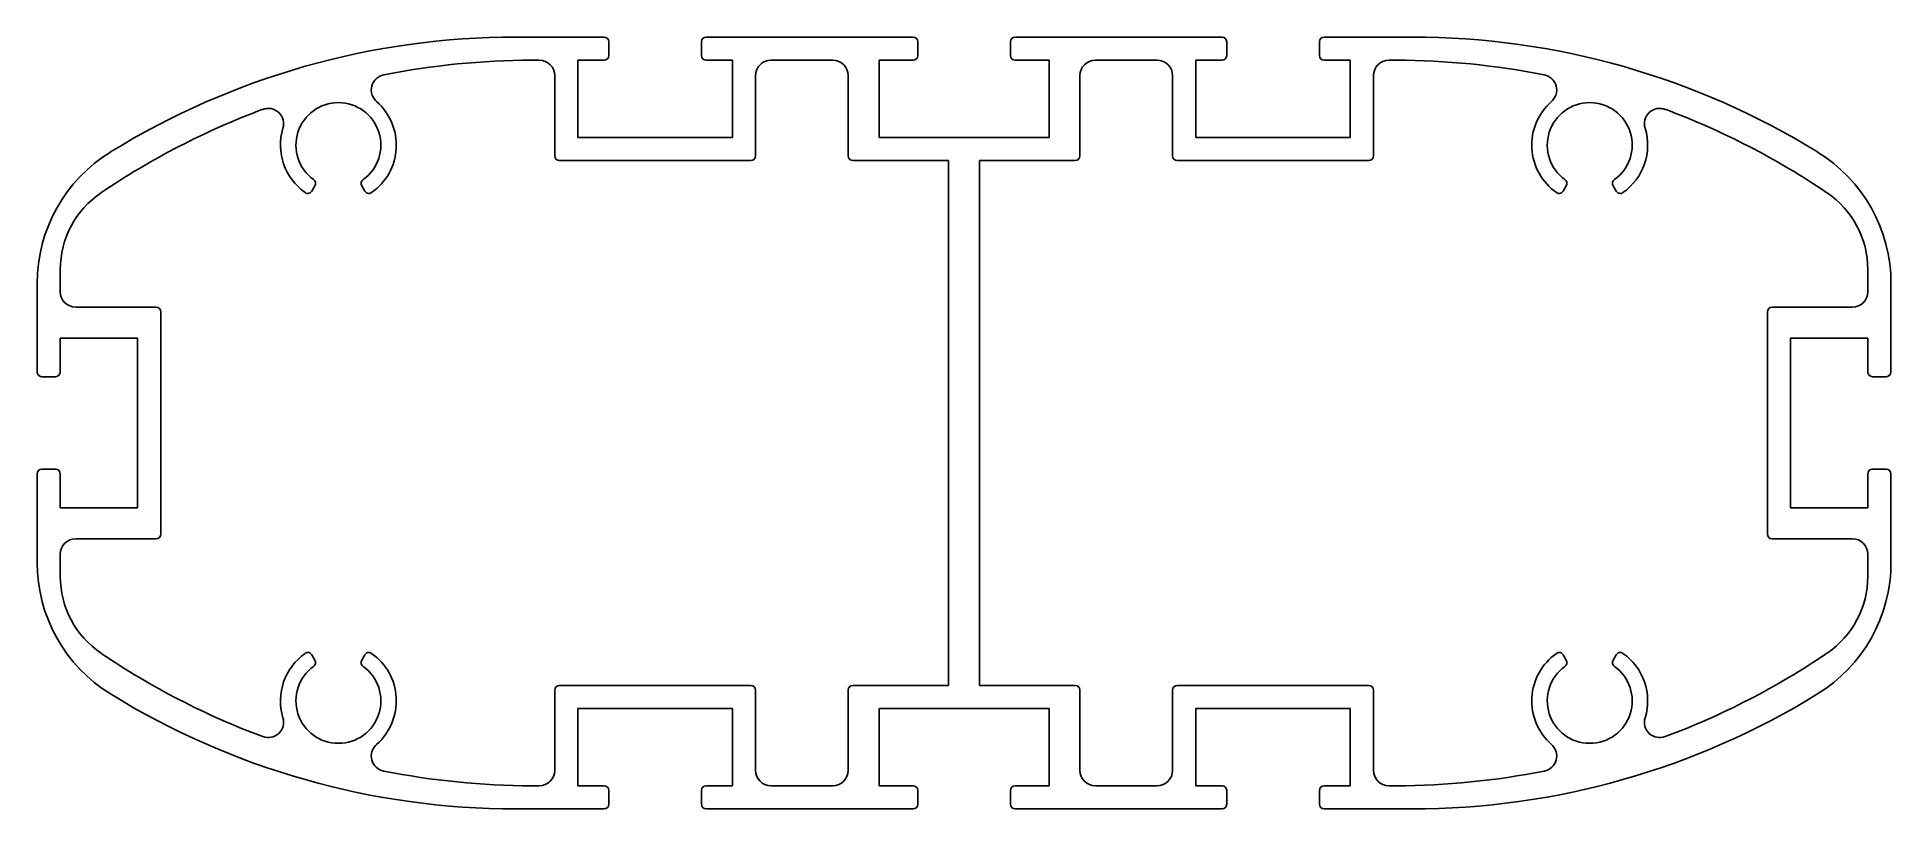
# Model space of a CAD drawing. Extents: x 773 to 893, y 487 to 537.
import ezdxf

# ---------------------------------------------------------------- set-up
doc = ezdxf.new("R2010")
doc.units = 0
doc.layers.get('0').update_dxf_attribs({"linetype": 'CONTINUOUS'})

msp = doc.modelspace()

# ---------------------------------------------------------------- linework, layer by layer
for p, q in [((809.89, 536.83), (804.19, 536.83)), ((810.19, 535.63), (810.19, 536.53)), ((816.19, 536.53), (816.19, 535.63)), ((829.89, 536.83), (816.49, 536.83)), ((830.19, 535.63), (830.19, 536.53)), ((836.19, 535.63), (836.19, 536.53)), ((836.49, 536.83), (849.89, 536.83)), ((850.19, 536.53), (850.19, 535.63)), ((856.19, 535.63), (856.19, 536.53)), ((856.49, 536.83), (862.19, 536.83)), ((805.19, 535.33), (805.69, 535.33)), ((808.19, 530.33), (808.19, 535.33)), ((808.19, 535.33), (809.89, 535.33)), ((816.49, 535.33), (818.19, 535.33)), ((818.19, 535.33), (818.19, 530.33)), ((820.69, 535.33), (824.69, 535.33)), ((827.69, 530.33), (827.69, 535.33)), ((827.69, 535.33), (829.89, 535.33)), ((838.69, 535.33), (836.49, 535.33)), ((838.69, 530.33), (838.69, 535.33)), ((845.69, 535.33), (841.69, 535.33)), ((848.19, 535.33), (848.19, 530.33)), ((849.89, 535.33), (848.19, 535.33)), ((858.19, 535.33), (856.49, 535.33)), ((858.19, 530.33), (858.19, 535.33)), ((861.19, 535.33), (860.69, 535.33)), ((806.69, 534.33), (806.69, 529.13)), ((819.69, 529.13), (819.69, 534.33)), ((825.69, 534.33), (825.69, 529.13)), ((840.69, 534.33), (840.69, 529.13)), ((846.69, 529.13), (846.69, 534.33)), ((859.69, 534.33), (859.69, 529.13)), ((818.19, 530.33), (808.19, 530.33)), ((827.69, 530.33), (838.69, 530.33)), ((848.19, 530.33), (858.19, 530.33)), ((806.99, 528.83), (819.39, 528.83)), ((825.99, 528.83), (832.19, 528.83)), ((832.19, 494.83), (832.19, 528.83)), ((834.19, 494.83), (834.19, 528.83)), ((840.39, 528.83), (834.19, 528.83)), ((859.39, 528.83), (846.99, 528.83)), ((790.97, 526.85), (791.17, 527.2)), ((794.2, 527.2), (794.4, 526.85)), ((872.17, 527.2), (871.97, 526.85)), ((875.4, 526.85), (875.2, 527.2)), ((773.19, 520.87), (773.19, 515.13)), ((774.69, 520.33), (774.69, 521.77)), ((891.69, 520.33), (891.69, 521.77)), ((893.19, 520.87), (893.19, 515.13)), ((780.89, 519.33), (775.69, 519.33)), ((781.19, 519.03), (781.19, 504.63)), ((885.19, 519.03), (885.19, 504.63)), ((885.49, 519.33), (890.69, 519.33)), ((774.69, 517.33), (779.69, 517.33)), ((774.69, 515.13), (774.69, 517.33)), ((779.69, 506.33), (779.69, 517.33)), ((886.69, 506.33), (886.69, 517.33)), ((891.69, 517.33), (886.69, 517.33)), ((891.69, 515.13), (891.69, 517.33)), ((773.49, 514.83), (774.39, 514.83)), ((892.89, 514.83), (891.99, 514.83)), ((773.49, 508.83), (774.39, 508.83)), ((892.89, 508.83), (891.99, 508.83)), ((773.19, 502.79), (773.19, 508.53)), ((774.69, 508.53), (774.69, 506.33)), ((891.69, 508.53), (891.69, 506.33)), ((893.19, 502.79), (893.19, 508.53)), ((774.69, 506.33), (779.69, 506.33)), ((891.69, 506.33), (886.69, 506.33)), ((780.89, 504.33), (775.69, 504.33)), ((885.49, 504.33), (890.69, 504.33)), ((774.69, 503.33), (774.69, 501.89)), ((891.69, 503.33), (891.69, 501.89)), ((790.97, 496.81), (791.17, 496.46)), ((794.2, 496.46), (794.4, 496.81)), ((872.17, 496.46), (871.97, 496.81)), ((875.4, 496.81), (875.2, 496.46)), ((806.69, 489.33), (806.69, 494.53)), ((806.99, 494.83), (819.39, 494.83)), ((819.69, 494.53), (819.69, 489.33)), ((825.69, 489.33), (825.69, 494.53)), ((825.99, 494.83), (832.19, 494.83)), ((840.39, 494.83), (834.19, 494.83)), ((840.69, 489.33), (840.69, 494.53)), ((846.69, 494.53), (846.69, 489.33)), ((859.39, 494.83), (846.99, 494.83)), ((859.69, 489.33), (859.69, 494.53)), ((818.19, 493.33), (808.19, 493.33)), ((808.19, 493.33), (808.19, 488.33)), ((818.19, 488.33), (818.19, 493.33)), ((827.69, 493.33), (838.69, 493.33)), ((827.69, 493.33), (827.69, 488.33)), ((838.69, 493.33), (838.69, 488.33)), ((848.19, 493.33), (858.19, 493.33)), ((848.19, 488.33), (848.19, 493.33)), ((858.19, 493.33), (858.19, 488.33)), ((805.19, 488.33), (805.69, 488.33)), ((808.19, 488.33), (809.89, 488.33)), ((810.19, 488.03), (810.19, 487.13)), ((816.19, 487.13), (816.19, 488.03)), ((816.49, 488.33), (818.19, 488.33)), ((820.69, 488.33), (824.69, 488.33)), ((827.69, 488.33), (829.89, 488.33)), ((830.19, 488.03), (830.19, 487.13)), ((836.19, 488.03), (836.19, 487.13)), ((838.69, 488.33), (836.49, 488.33)), ((845.69, 488.33), (841.69, 488.33)), ((849.89, 488.33), (848.19, 488.33)), ((850.19, 487.13), (850.19, 488.03)), ((856.19, 488.03), (856.19, 487.13)), ((858.19, 488.33), (856.49, 488.33)), ((861.19, 488.33), (860.69, 488.33)), ((809.89, 486.83), (804.19, 486.83)), ((829.89, 486.83), (816.49, 486.83)), ((836.49, 486.83), (849.89, 486.83)), ((856.49, 486.83), (862.19, 486.83))]:
    msp.add_line(p, q)
for centre, radius, start, end in [((804.19, 486.83), 50, 90, 121.6684), ((809.89, 536.53), 0.3, 0, 90), ((816.49, 536.53), 0.3, 90, 180), ((829.89, 536.53), 0.3, 0, 90), ((836.49, 536.53), 0.3, 90, 180), ((849.89, 536.53), 0.3, 0, 90), ((856.49, 536.53), 0.3, 90, 180), ((862.19, 486.83), 50, 58.3316, 90), ((805.34, 485.33), 50, 90.1782, 101.2013), ((805.69, 534.33), 1, 0, 90), ((809.89, 535.63), 0.3, 270, 0), ((816.49, 535.63), 0.3, 180, 270), ((820.69, 534.33), 1, 90, 180), ((824.69, 534.33), 1, 0, 90), ((829.89, 535.63), 0.3, 270, 0), ((836.49, 535.63), 0.3, 180, 270), ((841.69, 534.33), 1, 90, 180), ((845.69, 534.33), 1, 0, 90), ((849.89, 535.63), 0.3, 270, 0), ((856.49, 535.63), 0.3, 180, 270), ((860.69, 534.33), 1, 90, 180), ((861.03, 485.33), 50, 78.7987, 89.8218), ((795.82, 533.4), 1, 101.2013, 228.6692), ((870.55, 533.4), 1, 311.3308, 78.7987), ((805.34, 485.33), 50, 110.5497, 124.0804), ((788.14, 531.21), 1, 343.0818, 110.5497), ((792.69, 529.83), 2.75, 305.6448, 234.3552), ((792.69, 529.83), 3.75, 304.9885, 48.6692), ((873.69, 529.83), 3.75, 131.3308, 235.0115), ((873.69, 529.83), 2.75, 305.6448, 234.3552), ((878.23, 531.21), 1, 69.4503, 196.9182), ((861.03, 485.33), 50, 55.9196, 69.4503), ((792.69, 529.83), 3.75, 163.0818, 235.0115), ((873.69, 529.83), 3.75, 304.9885, 16.9182), ((783.19, 520.87), 10, 121.6684, 180), ((883.19, 520.87), 10, 0, 58.3316), ((806.99, 529.13), 0.3, 180, 270), ((819.39, 529.13), 0.3, 270, 0), ((825.99, 529.13), 0.3, 180, 270), ((840.39, 529.13), 0.3, 270, 0), ((846.99, 529.13), 0.3, 180, 270), ((859.39, 529.13), 0.3, 270, 0), ((790.71, 527), 0.3, 235.0115, 330), ((790.91, 527.35), 0.3, 330, 54.3552), ((794.46, 527.35), 0.3, 125.6448, 210), ((794.66, 527), 0.3, 210, 304.9885), ((871.71, 527), 0.3, 235.0115, 330), ((871.91, 527.35), 0.3, 330, 54.3552), ((875.46, 527.35), 0.3, 125.6448, 210), ((875.66, 527), 0.3, 210, 304.9885), ((780.69, 521.77), 6, 124.0804, 180), ((885.69, 521.77), 6, 0, 55.9196), ((775.69, 520.33), 1, 180, 270), ((890.69, 520.33), 1, 270, 0), ((780.89, 519.03), 0.3, 0, 90), ((885.49, 519.03), 0.3, 90, 180), ((773.49, 515.13), 0.3, 180, 270), ((774.39, 515.13), 0.3, 270, 0), ((891.99, 515.13), 0.3, 180, 270), ((892.89, 515.13), 0.3, 270, 0), ((773.49, 508.53), 0.3, 90, 180), ((774.39, 508.53), 0.3, 0, 90), ((891.99, 508.53), 0.3, 90, 180), ((892.89, 508.53), 0.3, 0, 90), ((775.69, 503.33), 1, 90, 180), ((780.89, 504.63), 0.3, 270, 0), ((885.49, 504.63), 0.3, 180, 270), ((890.69, 503.33), 1, 0, 90), ((783.19, 502.79), 10, 180, 238.3316), ((780.69, 501.89), 6, 180, 235.9196), ((883.19, 502.79), 10, 301.6684, 0), ((885.69, 501.89), 6, 304.0804, 0), ((805.34, 538.33), 50, 235.9196, 249.4503), ((792.69, 493.83), 3.75, 124.9885, 196.9182), ((790.71, 496.66), 0.3, 30, 124.9885), ((794.66, 496.66), 0.3, 55.0115, 150), ((792.69, 493.83), 3.75, 311.3308, 55.0115), ((873.69, 493.83), 3.75, 124.9885, 228.6692), ((871.71, 496.66), 0.3, 30, 124.9885), ((875.66, 496.66), 0.3, 55.0115, 150), ((873.69, 493.83), 3.75, 343.0818, 55.0115), ((861.03, 538.33), 50, 290.5497, 304.0804), ((792.69, 493.83), 2.75, 125.6448, 54.3552), ((790.91, 496.31), 0.3, 305.6448, 30), ((794.46, 496.31), 0.3, 150, 234.3552), ((873.69, 493.83), 2.75, 125.6448, 54.3552), ((871.91, 496.31), 0.3, 305.6448, 30), ((875.46, 496.31), 0.3, 150, 234.3552), ((806.99, 494.53), 0.3, 90, 180), ((819.39, 494.53), 0.3, 0, 90), ((825.99, 494.53), 0.3, 90, 180), ((840.39, 494.53), 0.3, 0, 90), ((846.99, 494.53), 0.3, 90, 180), ((859.39, 494.53), 0.3, 0, 90), ((804.19, 536.83), 50, 238.3316, 270), ((862.19, 536.83), 50, 270, 301.6684), ((788.14, 492.45), 1, 249.4503, 16.9182), ((878.23, 492.45), 1, 163.0818, 290.5497), ((795.82, 490.26), 1, 131.3308, 258.7987), ((870.55, 490.26), 1, 281.2013, 48.6692), ((805.34, 538.33), 50, 258.7987, 269.8218), ((805.69, 489.33), 1, 270, 0), ((820.69, 489.33), 1, 180, 270), ((824.69, 489.33), 1, 270, 0), ((841.69, 489.33), 1, 180, 270), ((845.69, 489.33), 1, 270, 0), ((860.69, 489.33), 1, 180, 270), ((861.03, 538.33), 50, 270.1782, 281.2013), ((809.89, 488.03), 0.3, 0, 90), ((816.49, 488.03), 0.3, 90, 180), ((829.89, 488.03), 0.3, 0, 90), ((836.49, 488.03), 0.3, 90, 180), ((849.89, 488.03), 0.3, 0, 90), ((856.49, 488.03), 0.3, 90, 180), ((809.89, 487.13), 0.3, 270, 0), ((816.49, 487.13), 0.3, 180, 270), ((829.89, 487.13), 0.3, 270, 0), ((836.49, 487.13), 0.3, 180, 270), ((849.89, 487.13), 0.3, 270, 0), ((856.49, 487.13), 0.3, 180, 270)]:
    msp.add_arc(centre, radius, start, end)

doc.saveas('drawing.dxf')
